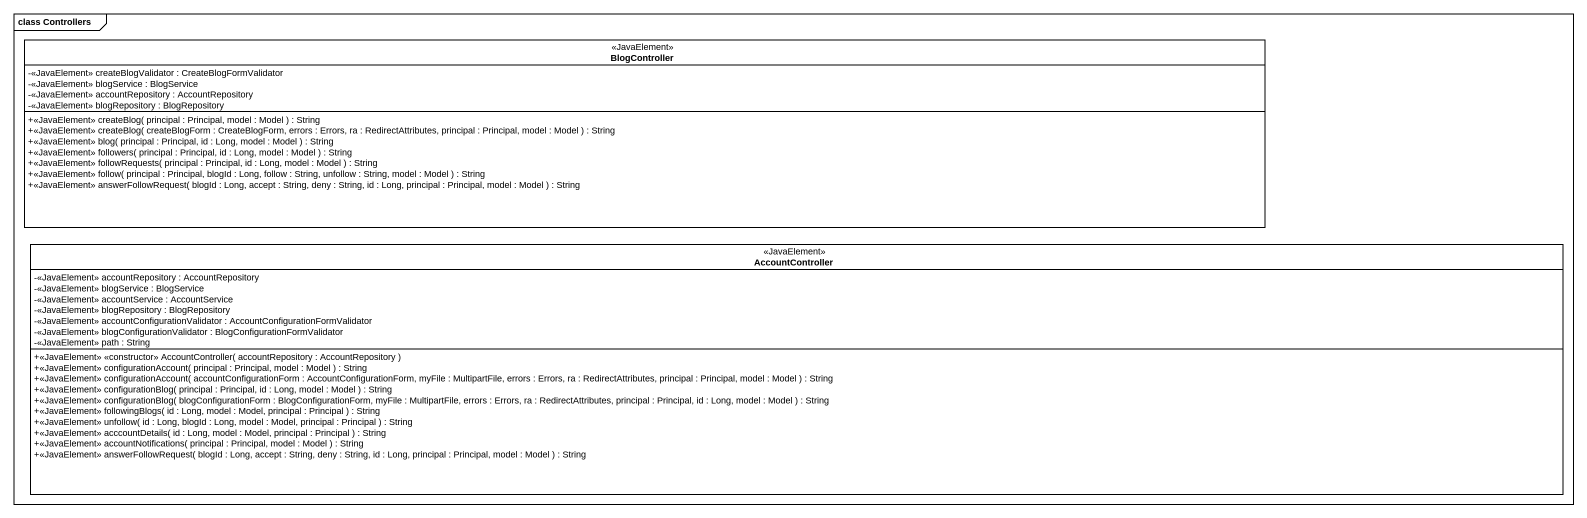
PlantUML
@startuml
mainframe class Controllers
hide circle
hide empty members
skinparam classAttributeIconSize 0
class BlogController <<JavaElement>> {
  -<<JavaElement>> createBlogValidator : CreateBlogFormValidator
  -<<JavaElement>> blogService : BlogService
  -<<JavaElement>> accountRepository : AccountRepository
  -<<JavaElement>> blogRepository : BlogRepository
  +<<JavaElement>> createBlog( principal : Principal, model : Model ) : String
  +<<JavaElement>> createBlog( createBlogForm : CreateBlogForm, errors : Errors, ra : RedirectAttributes, principal : Principal, model : Model ) : String
  +<<JavaElement>> blog( principal : Principal, id : Long, model : Model ) : String
  +<<JavaElement>> followers( principal : Principal, id : Long, model : Model ) : String
  +<<JavaElement>> followRequests( principal : Principal, id : Long, model : Model ) : String
  +<<JavaElement>> follow( principal : Principal, blogId : Long, follow : String, unfollow : String, model : Model ) : String
  +<<JavaElement>> answerFollowRequest( blogId : Long, accept : String, deny : String, id : Long, principal : Principal, model : Model ) : String
}
class AccountController <<JavaElement>> {
  -<<JavaElement>> accountRepository : AccountRepository
  -<<JavaElement>> blogService : BlogService
  -<<JavaElement>> accountService : AccountService
  -<<JavaElement>> blogRepository : BlogRepository
  -<<JavaElement>> accountConfigurationValidator : AccountConfigurationFormValidator
  -<<JavaElement>> blogConfigurationValidator : BlogConfigurationFormValidator
  -<<JavaElement>> path : String
  +<<JavaElement>> <<constructor>> AccountController( accountRepository : AccountRepository )
  +<<JavaElement>> configurationAccount( principal : Principal, model : Model ) : String
  +<<JavaElement>> configurationAccount( accountConfigurationForm : AccountConfigurationForm, myFile : MultipartFile, errors : Errors, ra : RedirectAttributes, principal : Principal, model : Model ) : String
  +<<JavaElement>> configurationBlog( principal : Principal, id : Long, model : Model ) : String
  +<<JavaElement>> configurationBlog( blogConfigurationForm : BlogConfigurationForm, myFile : MultipartFile, errors : Errors, ra : RedirectAttributes, principal : Principal, id : Long, model : Model ) : String
  +<<JavaElement>> followingBlogs( id : Long, model : Model, principal : Principal ) : String
  +<<JavaElement>> unfollow( id : Long, blogId : Long, model : Model, principal : Principal ) : String
  +<<JavaElement>> acccountDetails( id : Long, model : Model, principal : Principal ) : String
  +<<JavaElement>> accountNotifications( principal : Principal, model : Model ) : String
  +<<JavaElement>> answerFollowRequest( blogId : Long, accept : String, deny : String, id : Long, principal : Principal, model : Model ) : String
}
@enduml
